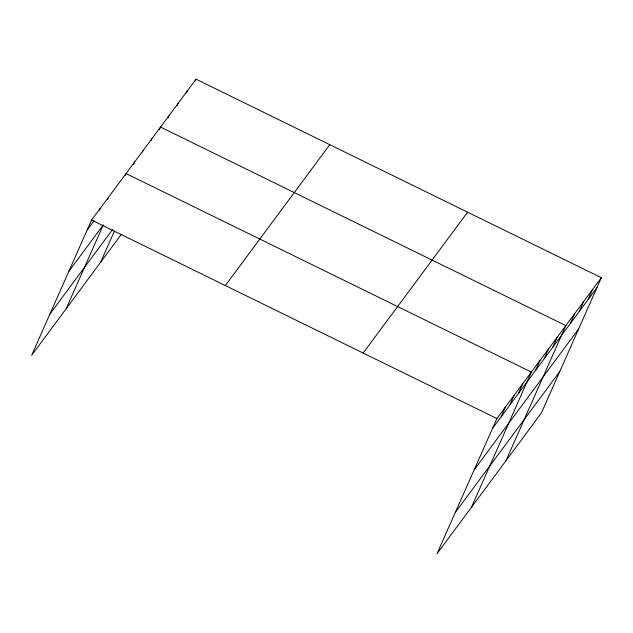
<?xml version="1.0" encoding="UTF-8"?>
<svg xmlns="http://www.w3.org/2000/svg" width="633" height="633" viewBox="0 0 633 633"><rect width="100%" height="100%" fill="white"/><g stroke="black" fill="none" stroke-linecap="round" stroke-linejoin="round"><path stroke-width="0.95" d="M601.35 277.697L496.905 418.555L436.968 553.82L541.413 412.961L601.35 277.697L196.032 79.18L91.587 220.039L31.65 355.303L121.117 234.645M99.405 210.227L100.204 208.423M107.626 199.506L108.425 197.702M66.117 308.817L103.329 224.842L68.862 271.328M125.255 175.365L126.054 173.561L531.372 372.077L471.435 507.334M133.476 164.643L134.671 161.937M142.488 152.118L143.287 150.314M151.105 140.502L151.904 138.698M100.584 262.331L114.533 230.863M159.326 129.781L160.521 127.075L565.839 325.591L505.902 460.848M168.204 117.809L169.399 115.103M177.082 105.838L178.277 103.132M186.355 92.956L187.154 91.152M195.233 80.984L196.032 79.18M501.122 416.854L505.522 406.94M509.739 405.231L514.138 395.316M518.356 393.615L522.755 383.693M535.589 370.368L539.989 360.454M544.206 358.753L548.605 348.83M552.823 347.129L557.222 337.215M570.317 323.534L574.717 313.62M579.195 311.563L583.594 301.64M588.073 299.591L592.472 289.669M87.196 229.961L94.088 220.664M49.983 313.936L112.595 229.494M225.34 285.554L329.785 144.696M363.152 353.048L467.597 212.19M492.506 428.478L596.959 287.619M474.18 469.836L578.625 328.978M455.293 512.453L559.738 371.595M91.587 220.039L496.905 418.555"/></g></svg>
